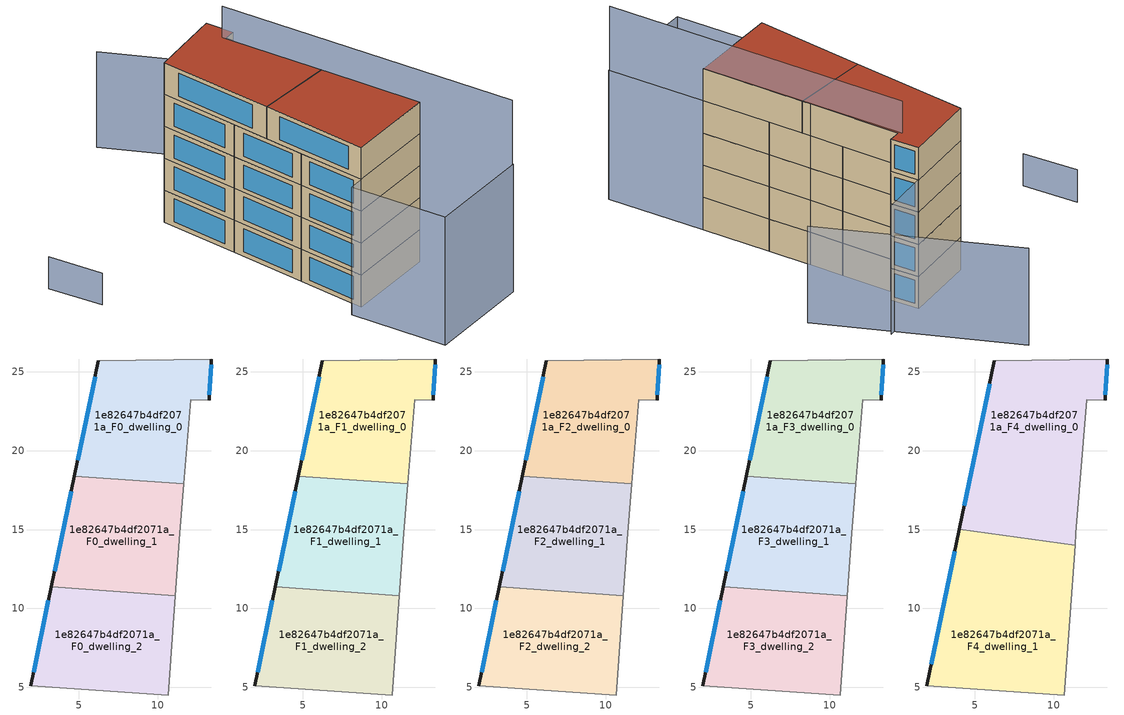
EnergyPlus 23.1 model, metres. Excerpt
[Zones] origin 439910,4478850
1e82647b4df2071a_F0_dwelling_0
 floor ground (EU_floor_Construction): 13.41,25.83 13.28,23.21 12.11,23.24 11.68,17.9 4.72,18.4 6.25,25.73 z0
 wall outside (EU_wall_Construction): 6.25,25.73 4.72,18.4 / 13.28,23.21 13.41,25.83 z0:3
 wall adiabatic (EU_wall_Construction): 11.68,17.9 12.11,23.24 13.28,23.21 / 13.41,25.83 6.25,25.73 z0:3
 wall to 1e82647b4df2071a_F0_dwelling_1 (EU_wall_Construction): 4.72,18.4 11.68,17.9 z0:3
 window (EU_Window_Construction): 6.04,24.71 4.93,19.41 / 13.29,23.57 13.4,25.46 z0.42:2.58
1e82647b4df2071a_F0_dwelling_1
 floor ground (EU_floor_Construction): 11.68,17.9 11.42,14.75 11.13,10.81 3.26,11.37 4.72,18.4 z0
 wall outside (EU_wall_Construction): 4.72,18.4 3.26,11.37 z0:3
 wall adiabatic (EU_wall_Construction): 11.13,10.81 11.42,14.75 11.68,17.9 z0:3
 wall to 1e82647b4df2071a_F0_dwelling_2 (EU_wall_Construction): 3.26,11.37 11.13,10.81 z0:3
 window (EU_Window_Construction): 4.52,17.42 3.46,12.35 z0.42:2.58
1e82647b4df2071a_F0_dwelling_2
 floor ground (EU_floor_Construction): 11.13,10.81 10.67,4.5 1.95,5.08 3.26,11.37 z0
 wall outside (EU_wall_Construction): 3.26,11.37 1.95,5.08 z0:3
 wall adiabatic (EU_wall_Construction): 1.95,5.08 10.67,4.5 11.13,10.81 z0:3
 window (EU_Window_Construction): 3.07,10.5 2.13,5.95 z0.42:2.58
1e82647b4df2071a_F1_dwelling_0
 floor to 1e82647b4df2071a_F0_dwelling_0 (EU_floor_Construction): 13.41,25.83 13.28,23.21 12.11,23.24 11.68,17.9 4.72,18.4 6.25,25.73 z3
 wall outside (EU_wall_Construction): 6.25,25.73 4.72,18.4 / 13.28,23.21 13.41,25.83 z3:6
 wall adiabatic (EU_wall_Construction): 11.68,17.9 12.11,23.24 13.28,23.21 / 13.41,25.83 6.25,25.73 z3:6
 wall to 1e82647b4df2071a_F1_dwelling_1 (EU_wall_Construction): 4.72,18.4 11.68,17.9 z3:6
 window (EU_Window_Construction): 6.04,24.71 4.93,19.41 / 13.29,23.57 13.4,25.46 z3.42:5.58
1e82647b4df2071a_F1_dwelling_1
 floor to 1e82647b4df2071a_F0_dwelling_1 (EU_floor_Construction): 11.68,17.9 11.42,14.75 11.13,10.81 3.26,11.37 4.72,18.4 z3
 wall outside (EU_wall_Construction): 4.72,18.4 3.26,11.37 z3:6
 wall adiabatic (EU_wall_Construction): 11.13,10.81 11.42,14.75 11.68,17.9 z3:6
 wall to 1e82647b4df2071a_F1_dwelling_2 (EU_wall_Construction): 3.26,11.37 11.13,10.81 z3:6
 window (EU_Window_Construction): 4.52,17.42 3.46,12.35 z3.42:5.58
1e82647b4df2071a_F1_dwelling_2
 floor to 1e82647b4df2071a_F0_dwelling_2 (EU_floor_Construction): 11.13,10.81 10.67,4.5 1.95,5.08 3.26,11.37 z3
 wall outside (EU_wall_Construction): 3.26,11.37 1.95,5.08 z3:6
 wall adiabatic (EU_wall_Construction): 1.95,5.08 10.67,4.5 11.13,10.81 z3:6
 window (EU_Window_Construction): 3.07,10.5 2.13,5.95 z3.42:5.58
1e82647b4df2071a_F2_dwelling_0
 floor to 1e82647b4df2071a_F1_dwelling_0 (EU_floor_Construction): 13.41,25.83 13.28,23.21 12.11,23.24 11.68,17.9 4.72,18.4 6.25,25.73 z6
 wall outside (EU_wall_Construction): 6.25,25.73 4.72,18.4 / 13.28,23.21 13.41,25.83 z6:9
 wall adiabatic (EU_wall_Construction): 11.68,17.9 12.11,23.24 13.28,23.21 / 13.41,25.83 6.25,25.73 z6:9
 wall to 1e82647b4df2071a_F2_dwelling_1 (EU_wall_Construction): 4.72,18.4 11.68,17.9 z6:9
 window (EU_Window_Construction): 6.04,24.71 4.93,19.41 / 13.29,23.57 13.4,25.46 z6.42:8.58
1e82647b4df2071a_F2_dwelling_1
 floor to 1e82647b4df2071a_F1_dwelling_1 (EU_floor_Construction): 11.68,17.9 11.42,14.75 11.13,10.81 3.26,11.37 4.72,18.4 z6
 wall outside (EU_wall_Construction): 4.72,18.4 3.26,11.37 z6:9
 wall adiabatic (EU_wall_Construction): 11.13,10.81 11.42,14.75 11.68,17.9 z6:9
 wall to 1e82647b4df2071a_F2_dwelling_2 (EU_wall_Construction): 3.26,11.37 11.13,10.81 z6:9
 window (EU_Window_Construction): 4.52,17.42 3.46,12.35 z6.42:8.58
1e82647b4df2071a_F2_dwelling_2
 floor to 1e82647b4df2071a_F1_dwelling_2 (EU_floor_Construction): 11.13,10.81 10.67,4.5 1.95,5.08 3.26,11.37 z6
 wall outside (EU_wall_Construction): 3.26,11.37 1.95,5.08 z6:9
 wall adiabatic (EU_wall_Construction): 1.95,5.08 10.67,4.5 11.13,10.81 z6:9
 window (EU_Window_Construction): 3.07,10.5 2.13,5.95 z6.42:8.58
1e82647b4df2071a_F3_dwelling_0
 floor to 1e82647b4df2071a_F2_dwelling_0 (EU_floor_Construction): 13.41,25.83 13.28,23.21 12.11,23.24 11.68,17.9 4.72,18.4 6.25,25.73 z9
 wall outside (EU_wall_Construction): 6.25,25.73 4.72,18.4 / 13.28,23.21 13.41,25.83 z9:12
 wall adiabatic (EU_wall_Construction): 11.68,17.9 12.11,23.24 13.28,23.21 / 13.41,25.83 6.25,25.73 z9:12
 wall to 1e82647b4df2071a_F3_dwelling_1 (EU_wall_Construction): 4.72,18.4 11.68,17.9 z9:12
 window (EU_Window_Construction): 6.04,24.71 4.93,19.41 / 13.29,23.57 13.4,25.46 z9.42:11.58
1e82647b4df2071a_F3_dwelling_1
 floor to 1e82647b4df2071a_F2_dwelling_1 (EU_floor_Construction): 11.68,17.9 11.42,14.75 11.13,10.81 3.26,11.37 4.72,18.4 z9
 wall outside (EU_wall_Construction): 4.72,18.4 3.26,11.37 z9:12
 wall adiabatic (EU_wall_Construction): 11.13,10.81 11.42,14.75 11.68,17.9 z9:12
 wall to 1e82647b4df2071a_F3_dwelling_2 (EU_wall_Construction): 3.26,11.37 11.13,10.81 z9:12
 window (EU_Window_Construction): 4.52,17.42 3.46,12.35 z9.42:11.58
1e82647b4df2071a_F3_dwelling_2
 floor to 1e82647b4df2071a_F2_dwelling_2 (EU_floor_Construction): 11.13,10.81 10.67,4.5 1.95,5.08 3.26,11.37 z9
 wall outside (EU_wall_Construction): 3.26,11.37 1.95,5.08 z9:12
 wall adiabatic (EU_wall_Construction): 1.95,5.08 10.67,4.5 11.13,10.81 z9:12
 window (EU_Window_Construction): 3.07,10.5 2.13,5.95 z9.42:11.58
1e82647b4df2071a_F4_dwelling_0
 floor to 1e82647b4df2071a_F3_dwelling_0 (EU_floor_Construction): 13.41,25.83 13.28,23.21 12.11,23.24 11.68,17.9 4.72,18.4 6.25,25.73 z12
 floor to 1e82647b4df2071a_F3_dwelling_1 (EU_floor_Construction): 11.68,17.9 11.42,14.75 11.36,14 4.02,15.02 4.72,18.4 z12
 wall outside (EU_wall_Construction): 6.25,25.73 4.02,15.02 / 13.28,23.21 13.41,25.83 z12:15
 wall adiabatic (EU_wall_Construction): 11.36,14 11.42,14.75 12.11,23.24 13.28,23.21 / 13.41,25.83 6.25,25.73 z12:15
 wall to 1e82647b4df2071a_F4_dwelling_1 (EU_wall_Construction): 4.02,15.02 11.36,14 z12:15
 window (EU_Window_Construction): 5.94,24.24 4.33,16.5 / 13.29,23.57 13.4,25.46 z12.42:14.58
 roof outside (EU_roof_Construction): 11.36,14 11.42,14.75 12.11,23.24 13.28,23.21 13.41,25.83 6.25,25.73 4.02,15.02 z15
1e82647b4df2071a_F4_dwelling_1
 floor to 1e82647b4df2071a_F3_dwelling_1 (EU_floor_Construction): 11.36,14 11.13,10.81 3.26,11.37 4.02,15.02 z12
 floor to 1e82647b4df2071a_F3_dwelling_2 (EU_floor_Construction): 11.13,10.81 10.67,4.5 1.95,5.08 3.26,11.37 z12
 wall outside (EU_wall_Construction): 4.02,15.02 1.95,5.08 z12:15
 wall adiabatic (EU_wall_Construction): 1.95,5.08 10.67,4.5 11.36,14 z12:15
 window (EU_Window_Construction): 3.73,13.64 2.23,6.46 z12.42:14.58
 roof outside (EU_roof_Construction): 10.67,4.5 11.36,14 4.02,15.02 1.95,5.08 z15
shading: 18.06,25.88 6.24,25.67 / 0.48,5.18 10.67,4.5 / 10.67,4.5 10.07,-4.53 / 10.07,-4.53 -0.12,-3.85 / -0.12,-3.85 0.48,5.18 z0:12; 10.04,-4.46 12.02,23.53 z0:18; -7.74,28.75 -7.91,23.67 z0:3; 19.69,19.07 14.19,36.38 z0:9
[Building]
EU S2 Campaign: North Axis=0; Terrain=City; Solar Distribution=FullExterior
[Site:Location]
Madrid: Latitude=40.5; Longitude=-3.5; Time Zone=1; Elevation=609
[SizingPeriod:WeatherFileDays]
AnnualSizingPeriod: Begin Month=1; Begin Day of Month=1; End Month=12; End Day of Month=31; Day of Week for Start Day=Monday; Use Weather File Daylight Saving Period=No; Use Weather File Rain and Snow Indicators=No
[MATERIAL]
EU_InternalMass_Material: Roughness=MediumRough; Thickness=0.1; Conductivity=1; Density=1800; Specific Heat=900; Thermal Absorptance=0.9; Solar Absorptance=0.7; Visible Absorptance=0.7
[MATERIAL:NOMASS] Roughness=MediumRough; Thermal Absorptance=0.9; Solar Absorptance=0.7; Visible Absorptance=0.7
Name | Thermal Resistance
EU_wall_NoMass | 1.60022
EU_roof_NoMass | 1.57597
EU_floor_NoMass | 0.470652
[WINDOWMATERIAL:SIMPLEGLAZINGSYSTEM]
EU_Window_SimpleGlazing: UFactor=3.28802; Solar Heat Gain Coefficient=0.85; Visible Transmittance=0.85
[CONSTRUCTION]
EU_wall_Construction: EU_wall_NoMass
EU_roof_Construction: EU_roof_NoMass
EU_floor_Construction: EU_floor_NoMass
EU_InternalMass_Construction: EU_InternalMass_Material
EU_Window_Construction: EU_Window_SimpleGlazing
[ZONE] Type=1; Multiplier=1; Ceiling Height=autocalculate; Floor Area=autocalculate; Part of Total Floor Area=Yes
Name | Volume
1e82647b4df2071a_F0_dwelling_0; 1e82647b4df2071a_F1_dwelling_0; 1e82647b4df2071a_F2_dwelling_0; 1e82647b4df2071a_F3_dwelling_0 | 158.415
1e82647b4df2071a_F4_dwelling_0 | 237.618
1e82647b4df2071a_F0_dwelling_1; 1e82647b4df2071a_F1_dwelling_1; 1e82647b4df2071a_F2_dwelling_1; 1e82647b4df2071a_F3_dwelling_1 | 158.411
1e82647b4df2071a_F4_dwelling_1 | 237.608
1e82647b4df2071a_F0_dwelling_2; 1e82647b4df2071a_F1_dwelling_2; 1e82647b4df2071a_F2_dwelling_2; 1e82647b4df2071a_F3_dwelling_2 | 158.418
[INTERNALMASS] Construction=EU_InternalMass_Construction
Name | Zone or ZoneList | Surface Area
1e82647b4df2071a_F0_dwelling_0_EU_InternalMass | 1e82647b4df2071a_F0_dwelling_0 | 52.805
1e82647b4df2071a_F0_dwelling_1_EU_InternalMass | 1e82647b4df2071a_F0_dwelling_1 | 52.8039
1e82647b4df2071a_F0_dwelling_2_EU_InternalMass | 1e82647b4df2071a_F0_dwelling_2 | 52.806
1e82647b4df2071a_F1_dwelling_0_EU_InternalMass | 1e82647b4df2071a_F1_dwelling_0 | 52.805
1e82647b4df2071a_F1_dwelling_1_EU_InternalMass | 1e82647b4df2071a_F1_dwelling_1 | 52.8039
1e82647b4df2071a_F1_dwelling_2_EU_InternalMass | 1e82647b4df2071a_F1_dwelling_2 | 52.806
1e82647b4df2071a_F2_dwelling_0_EU_InternalMass | 1e82647b4df2071a_F2_dwelling_0 | 52.805
1e82647b4df2071a_F2_dwelling_1_EU_InternalMass | 1e82647b4df2071a_F2_dwelling_1 | 52.8039
1e82647b4df2071a_F2_dwelling_2_EU_InternalMass | 1e82647b4df2071a_F2_dwelling_2 | 52.806
1e82647b4df2071a_F3_dwelling_0_EU_InternalMass | 1e82647b4df2071a_F3_dwelling_0 | 52.805
1e82647b4df2071a_F3_dwelling_1_EU_InternalMass | 1e82647b4df2071a_F3_dwelling_1 | 52.8039
1e82647b4df2071a_F3_dwelling_2_EU_InternalMass | 1e82647b4df2071a_F3_dwelling_2 | 52.806
1e82647b4df2071a_F4_dwelling_0_EU_InternalMass | 1e82647b4df2071a_F4_dwelling_0 | 79.206
1e82647b4df2071a_F4_dwelling_1_EU_InternalMass | 1e82647b4df2071a_F4_dwelling_1 | 79.2028
[OTHEREQUIPMENT] Fuel Type=Electricity; Design Level Calculation Method=Watts/Area; Power per Zone Floor Area=1; Fraction Latent=0; Fraction Radiant=0; Fraction Lost=0; Carbon Dioxide Generation Rate=0; EndUse Subcategory=EU_Step8_InternalGains
Name | Zone or ZoneList or Space or SpaceList | Schedule
EU_Step8_InternalGain_1e82647b4df2071a_F0_dwelling_0_f000 | 1e82647b4df2071a_F0_dwelling_0 | EU_Step8_GainSchedule_1e82647b4df2071a_F0_dwelling_0_f000
EU_Step8_InternalGain_1e82647b4df2071a_F0_dwelling_1_f000 | 1e82647b4df2071a_F0_dwelling_1 | EU_Step8_GainSchedule_1e82647b4df2071a_F0_dwelling_1_f000
EU_Step8_InternalGain_1e82647b4df2071a_F0_dwelling_2_f000 | 1e82647b4df2071a_F0_dwelling_2 | EU_Step8_GainSchedule_1e82647b4df2071a_F0_dwelling_2_f000
EU_Step8_InternalGain_1e82647b4df2071a_F1_dwelling_0_f000 | 1e82647b4df2071a_F1_dwelling_0 | EU_Step8_GainSchedule_1e82647b4df2071a_F1_dwelling_0_f000
EU_Step8_InternalGain_1e82647b4df2071a_F1_dwelling_1_f000 | 1e82647b4df2071a_F1_dwelling_1 | EU_Step8_GainSchedule_1e82647b4df2071a_F1_dwelling_1_f000
EU_Step8_InternalGain_1e82647b4df2071a_F1_dwelling_2_f000 | 1e82647b4df2071a_F1_dwelling_2 | EU_Step8_GainSchedule_1e82647b4df2071a_F1_dwelling_2_f000
EU_Step8_InternalGain_1e82647b4df2071a_F2_dwelling_0_f000 | 1e82647b4df2071a_F2_dwelling_0 | EU_Step8_GainSchedule_1e82647b4df2071a_F2_dwelling_0_f000
EU_Step8_InternalGain_1e82647b4df2071a_F2_dwelling_1_f000 | 1e82647b4df2071a_F2_dwelling_1 | EU_Step8_GainSchedule_1e82647b4df2071a_F2_dwelling_1_f000
EU_Step8_InternalGain_1e82647b4df2071a_F2_dwelling_2_f000 | 1e82647b4df2071a_F2_dwelling_2 | EU_Step8_GainSchedule_1e82647b4df2071a_F2_dwelling_2_f000
EU_Step8_InternalGain_1e82647b4df2071a_F3_dwelling_0_f000 | 1e82647b4df2071a_F3_dwelling_0 | EU_Step8_GainSchedule_1e82647b4df2071a_F3_dwelling_0_f000
EU_Step8_InternalGain_1e82647b4df2071a_F3_dwelling_1_f000 | 1e82647b4df2071a_F3_dwelling_1 | EU_Step8_GainSchedule_1e82647b4df2071a_F3_dwelling_1_f000
EU_Step8_InternalGain_1e82647b4df2071a_F3_dwelling_2_f000 | 1e82647b4df2071a_F3_dwelling_2 | EU_Step8_GainSchedule_1e82647b4df2071a_F3_dwelling_2_f000
EU_Step8_InternalGain_1e82647b4df2071a_F4_dwelling_0_f000 | 1e82647b4df2071a_F4_dwelling_0 | EU_Step8_GainSchedule_1e82647b4df2071a_F4_dwelling_0_f000
EU_Step8_InternalGain_1e82647b4df2071a_F4_dwelling_1_f000 | 1e82647b4df2071a_F4_dwelling_1 | EU_Step8_GainSchedule_1e82647b4df2071a_F4_dwelling_1_f000
[ZONEVENTILATION:DESIGNFLOWRATE] Schedule=EU_AlwaysOn; Design Flow Rate Calculation Method=AirChanges/Hour; Air Changes per Hour=0.480704; Ventilation Type=Natural; Fan Pressure Rise=0; Fan Total Efficiency=1; Constant Term Coefficient=1; Temperature Term Coefficient=0; Velocity Term Coefficient=0; Velocity Squared Term Coefficient=0; Minimum Indoor Temperature=-100; Maximum Indoor Temperature=100; Delta Temperature=-100; Minimum Outdoor Temperature=-100; Maximum Outdoor Temperature=100; Maximum Wind Speed=40
Name | Zone or ZoneList or Space or SpaceList
EU_ConstantAir_1e82647b4df2071a_F0_dwelling_0 | 1e82647b4df2071a_F0_dwelling_0
EU_ConstantAir_1e82647b4df2071a_F0_dwelling_1 | 1e82647b4df2071a_F0_dwelling_1
EU_ConstantAir_1e82647b4df2071a_F0_dwelling_2 | 1e82647b4df2071a_F0_dwelling_2
EU_ConstantAir_1e82647b4df2071a_F1_dwelling_0 | 1e82647b4df2071a_F1_dwelling_0
EU_ConstantAir_1e82647b4df2071a_F1_dwelling_1 | 1e82647b4df2071a_F1_dwelling_1
EU_ConstantAir_1e82647b4df2071a_F1_dwelling_2 | 1e82647b4df2071a_F1_dwelling_2
EU_ConstantAir_1e82647b4df2071a_F2_dwelling_0 | 1e82647b4df2071a_F2_dwelling_0
EU_ConstantAir_1e82647b4df2071a_F2_dwelling_1 | 1e82647b4df2071a_F2_dwelling_1
EU_ConstantAir_1e82647b4df2071a_F2_dwelling_2 | 1e82647b4df2071a_F2_dwelling_2
EU_ConstantAir_1e82647b4df2071a_F3_dwelling_0 | 1e82647b4df2071a_F3_dwelling_0
EU_ConstantAir_1e82647b4df2071a_F3_dwelling_1 | 1e82647b4df2071a_F3_dwelling_1
EU_ConstantAir_1e82647b4df2071a_F3_dwelling_2 | 1e82647b4df2071a_F3_dwelling_2
EU_ConstantAir_1e82647b4df2071a_F4_dwelling_0 | 1e82647b4df2071a_F4_dwelling_0
EU_ConstantAir_1e82647b4df2071a_F4_dwelling_1 | 1e82647b4df2071a_F4_dwelling_1
[HVACTEMPLATE:THERMOSTAT] Constant Heating Setpoint=20; Constant Cooling Setpoint=50
EU_HeatOnly_1e82647b4df2071a_F0_dwelling_0; EU_HeatOnly_1e82647b4df2071a_F0_dwelling_1; EU_HeatOnly_1e82647b4df2071a_F0_dwelling_2; EU_HeatOnly_1e82647b4df2071a_F1_dwelling_0; EU_HeatOnly_1e82647b4df2071a_F1_dwelling_1; EU_HeatOnly_1e82647b4df2071a_F1_dwelling_2; EU_HeatOnly_1e82647b4df2071a_F2_dwelling_0; EU_HeatOnly_1e82647b4df2071a_F2_dwelling_1; EU_HeatOnly_1e82647b4df2071a_F2_dwelling_2; EU_HeatOnly_1e82647b4df2071a_F3_dwelling_0; EU_HeatOnly_1e82647b4df2071a_F3_dwelling_1; EU_HeatOnly_1e82647b4df2071a_F3_dwelling_2; EU_HeatOnly_1e82647b4df2071a_F4_dwelling_0; EU_HeatOnly_1e82647b4df2071a_F4_dwelling_1
[HVACTEMPLATE:ZONE:IDEALLOADSAIRSYSTEM] System Availability Schedule=EU_AlwaysOn; Maximum Heating Supply Air Temperature=50; Minimum Cooling Supply Air Temperature=13; Maximum Heating Supply Air Humidity Ratio=0.0156; Minimum Cooling Supply Air Humidity Ratio=0.0077; Heating Limit=NoLimit; Cooling Limit=NoLimit; Heating Availability Schedule=EU_AlwaysOn; Cooling Availability Schedule=EU_CoolingOff; Dehumidification Control Type=ConstantSensibleHeatRatio; Cooling Sensible Heat Ratio=0.7; Dehumidification Setpoint=60; Humidification Control Type=None; Humidification Setpoint=30; Outdoor Air Method=None; Outdoor Air Flow Rate per Person=0.00944; Outdoor Air Flow Rate per Zone Floor Area=0; Outdoor Air Flow Rate per Zone=0; Demand Controlled Ventilation Type=None; Outdoor Air Economizer Type=NoEconomizer; Heat Recovery Type=None; Sensible Heat Recovery Effectiveness=0.7; Latent Heat Recovery Effectiveness=0.65
Name | Template Thermostat
1e82647b4df2071a_F0_dwelling_0 | EU_HeatOnly_1e82647b4df2071a_F0_dwelling_0
1e82647b4df2071a_F0_dwelling_1 | EU_HeatOnly_1e82647b4df2071a_F0_dwelling_1
1e82647b4df2071a_F0_dwelling_2 | EU_HeatOnly_1e82647b4df2071a_F0_dwelling_2
1e82647b4df2071a_F1_dwelling_0 | EU_HeatOnly_1e82647b4df2071a_F1_dwelling_0
1e82647b4df2071a_F1_dwelling_1 | EU_HeatOnly_1e82647b4df2071a_F1_dwelling_1
1e82647b4df2071a_F1_dwelling_2 | EU_HeatOnly_1e82647b4df2071a_F1_dwelling_2
1e82647b4df2071a_F2_dwelling_0 | EU_HeatOnly_1e82647b4df2071a_F2_dwelling_0
1e82647b4df2071a_F2_dwelling_1 | EU_HeatOnly_1e82647b4df2071a_F2_dwelling_1
1e82647b4df2071a_F2_dwelling_2 | EU_HeatOnly_1e82647b4df2071a_F2_dwelling_2
1e82647b4df2071a_F3_dwelling_0 | EU_HeatOnly_1e82647b4df2071a_F3_dwelling_0
1e82647b4df2071a_F3_dwelling_1 | EU_HeatOnly_1e82647b4df2071a_F3_dwelling_1
1e82647b4df2071a_F3_dwelling_2 | EU_HeatOnly_1e82647b4df2071a_F3_dwelling_2
1e82647b4df2071a_F4_dwelling_0 | EU_HeatOnly_1e82647b4df2071a_F4_dwelling_0
1e82647b4df2071a_F4_dwelling_1 | EU_HeatOnly_1e82647b4df2071a_F4_dwelling_1
[SIZING:ZONE] Zone Cooling Design Supply Air Temperature Input Method=SupplyAirTemperature; Zone Cooling Design Supply Air Temperature=13; Zone Heating Design Supply Air Temperature Input Method=SupplyAirTemperature; Zone Heating Design Supply Air Temperature=50; Zone Cooling Design Supply Air Humidity Ratio=0.008; Zone Heating Design Supply Air Humidity Ratio=0.008; Cooling Design Air Flow Method=DesignDay; Cooling Design Air Flow Rate=0; Cooling Minimum Air Flow per Zone Floor Area=0.000762; Cooling Minimum Air Flow=0; Cooling Minimum Air Flow Fraction=0.2; Heating Design Air Flow Method=DesignDay; Heating Design Air Flow Rate=0; Heating Maximum Air Flow per Zone Floor Area=0.002032; Heating Maximum Air Flow=0.141576; Heating Maximum Air Flow Fraction=0.3; Account for Dedicated Outdoor Air System=No; Dedicated Outdoor Air System Control Strategy=NeutralSupplyAir; Dedicated Outdoor Air Low Setpoint Temperature for Design=autosize; Dedicated Outdoor Air High Setpoint Temperature for Design=autosize; Zone Load Sizing Method=Sensible Load Only No Latent Load; Zone Latent Cooling Design Supply Air Humidity Ratio Input Method=HumidityRatioDifference; Zone Cooling Design Supply Air Humidity Ratio Difference=0.005; Zone Latent Heating Design Supply Air Humidity Ratio Input Method=HumidityRatioDifference; Zone Humidification Design Supply Air Humidity Ratio Difference=0.005
1e82647b4df2071a_F0_dwelling_0; 1e82647b4df2071a_F0_dwelling_1; 1e82647b4df2071a_F0_dwelling_2; 1e82647b4df2071a_F1_dwelling_0; 1e82647b4df2071a_F1_dwelling_1; 1e82647b4df2071a_F1_dwelling_2; 1e82647b4df2071a_F2_dwelling_0; 1e82647b4df2071a_F2_dwelling_1; 1e82647b4df2071a_F2_dwelling_2; 1e82647b4df2071a_F3_dwelling_0; 1e82647b4df2071a_F3_dwelling_1; 1e82647b4df2071a_F3_dwelling_2; 1e82647b4df2071a_F4_dwelling_0; 1e82647b4df2071a_F4_dwelling_1
[SCHEDULE:CONSTANT]
Name | Hourly Value
EU_AlwaysOn | 1
EU_CoolingOff | 0
[SCHEDULE:FILE] Column Number=1; Rows to Skip at Top=0; Number of Hours of Data=8760; Column Separator=Comma; Interpolate to Timestep=No; Minutes per Item=60; Adjust Schedule for Daylight Savings=Yes
Name | File
EU_Step8_GainSchedule_1e82647b4df2071a_F0_dwelling_0_f000 | ../../schedules/1e82647b4df2071a/1e82647b4df2071a_F0_dwelling_0_f000_gain.csv
EU_Step8_GainSchedule_1e82647b4df2071a_F0_dwelling_1_f000 | ../../schedules/1e82647b4df2071a/1e82647b4df2071a_F0_dwelling_1_f000_gain.csv
EU_Step8_GainSchedule_1e82647b4df2071a_F0_dwelling_2_f000 | ../../schedules/1e82647b4df2071a/1e82647b4df2071a_F0_dwelling_2_f000_gain.csv
EU_Step8_GainSchedule_1e82647b4df2071a_F1_dwelling_0_f000 | ../../schedules/1e82647b4df2071a/1e82647b4df2071a_F1_dwelling_0_f000_gain.csv
EU_Step8_GainSchedule_1e82647b4df2071a_F1_dwelling_1_f000 | ../../schedules/1e82647b4df2071a/1e82647b4df2071a_F1_dwelling_1_f000_gain.csv
EU_Step8_GainSchedule_1e82647b4df2071a_F1_dwelling_2_f000 | ../../schedules/1e82647b4df2071a/1e82647b4df2071a_F1_dwelling_2_f000_gain.csv
EU_Step8_GainSchedule_1e82647b4df2071a_F2_dwelling_0_f000 | ../../schedules/1e82647b4df2071a/1e82647b4df2071a_F2_dwelling_0_f000_gain.csv
EU_Step8_GainSchedule_1e82647b4df2071a_F2_dwelling_1_f000 | ../../schedules/1e82647b4df2071a/1e82647b4df2071a_F2_dwelling_1_f000_gain.csv
EU_Step8_GainSchedule_1e82647b4df2071a_F2_dwelling_2_f000 | ../../schedules/1e82647b4df2071a/1e82647b4df2071a_F2_dwelling_2_f000_gain.csv
EU_Step8_GainSchedule_1e82647b4df2071a_F3_dwelling_0_f000 | ../../schedules/1e82647b4df2071a/1e82647b4df2071a_F3_dwelling_0_f000_gain.csv
EU_Step8_GainSchedule_1e82647b4df2071a_F3_dwelling_1_f000 | ../../schedules/1e82647b4df2071a/1e82647b4df2071a_F3_dwelling_1_f000_gain.csv
EU_Step8_GainSchedule_1e82647b4df2071a_F3_dwelling_2_f000 | ../../schedules/1e82647b4df2071a/1e82647b4df2071a_F3_dwelling_2_f000_gain.csv
EU_Step8_GainSchedule_1e82647b4df2071a_F4_dwelling_0_f000 | ../../schedules/1e82647b4df2071a/1e82647b4df2071a_F4_dwelling_0_f000_gain.csv
EU_Step8_GainSchedule_1e82647b4df2071a_F4_dwelling_1_f000 | ../../schedules/1e82647b4df2071a/1e82647b4df2071a_F4_dwelling_1_f000_gain.csv
